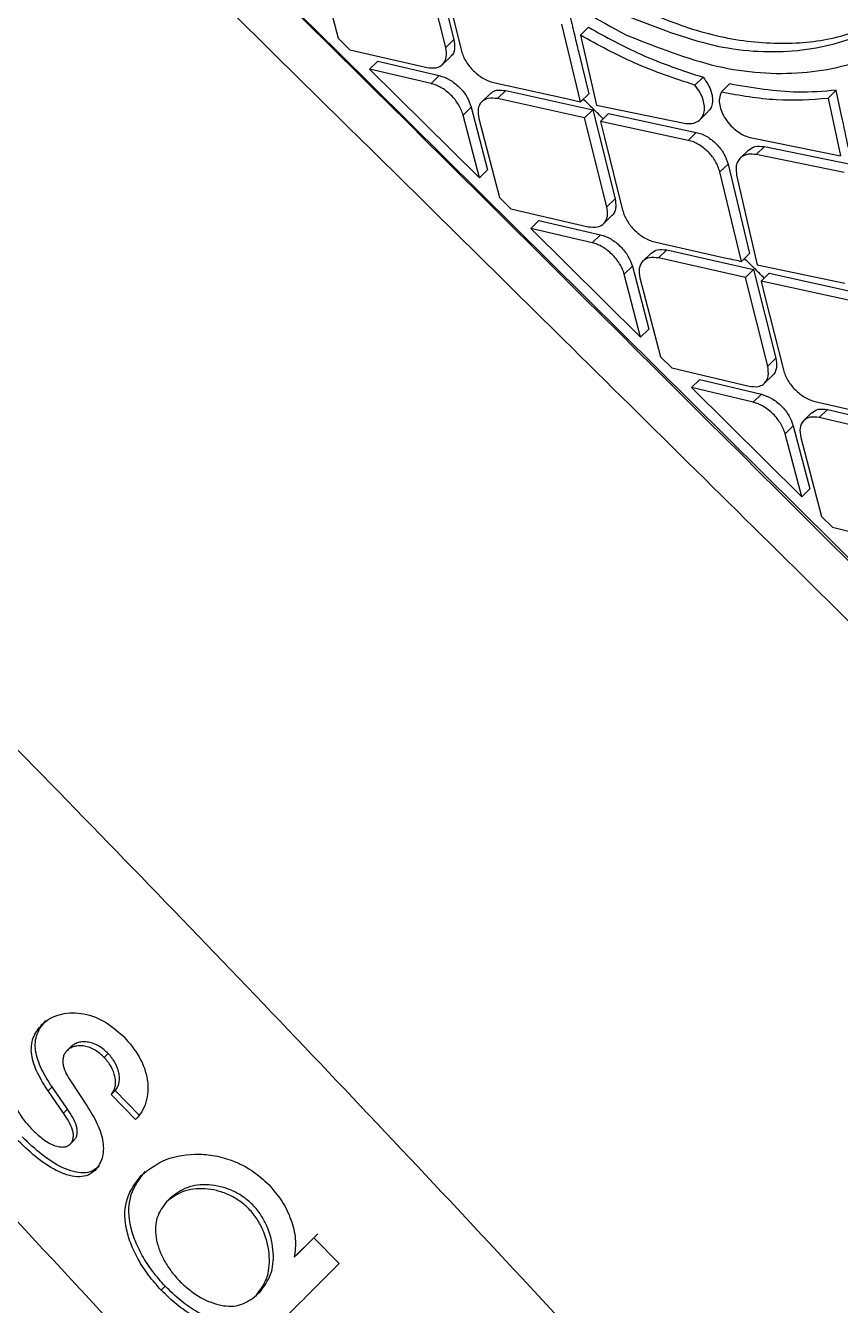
# Model space of a CAD drawing. Extents: x 525 to 613, y 487 to 635.
# Drawn here: x 598.949 to 600.233, y 577.558 to 579.574 of the extents above; entities that cross this region are included whole.
import ezdxf

# ---------------------------------------------------------------- set-up
doc = ezdxf.new("R2010")
doc.units = 0
doc.header["$MEASUREMENT"] = 0
doc.layers.add('1', color=4, linetype='Continuous')
doc.layers.add('STD TEST', color=3, linetype='Continuous')

# ---------------------------------------------------------------- blocks, each defined once
blk = doc.blocks.new('2023 VANGUARD')
at = {"layer": '1', "color": 3, "linetype": 'Continuous', "lineweight": 25}
for p, q in [((30.4806, -13.1577), (28.4039, -11.1212)), ((30.6288, -12.9994), (30.6639, -13.1387)), ((30.4489, -13.0129), (30.4813, -13.1366)), ((30.651, -13.1513), (30.6161, -13.0122)), ((30.6474, -13.0431), (30.6759, -13.1569)), ((30.8636, -13.2369), (30.8341, -13.1145)), ((30.8632, -13.1321), (30.876, -13.1196)), ((30.4813, -13.1366), (30.4998, -13.1549)), ((30.651, -13.1513), (30.6639, -13.1387)), ((30.8632, -13.1321), (30.8886, -13.2424)), ((32.9196, -15.5734), (30.4812, -13.1583)), ((30.4998, -13.1549), (30.6215, -13.1829)), ((30.8602, -13.1577), (30.8764, -13.2244)), ((30.544, -13.1731), (30.5311, -13.1857)), ((30.544, -13.1731), (30.6409, -13.1955)), ((30.6461, -13.178), (30.659, -13.1654)), ((30.5311, -13.1857), (30.7042, -13.3565)), ((30.628, -13.2081), (30.5311, -13.1857)), ((30.628, -13.2081), (30.6409, -13.1955)), ((31.0438, -13.2107), (31.0565, -13.1982)), ((30.7262, -13.2065), (30.8386, -13.2314)), ((30.7327, -13.2319), (30.7455, -13.2193)), ((30.7455, -13.2193), (30.8827, -13.2498)), ((31.0982, -13.2088), (31.0854, -13.2213)), ((31.2537, -13.2312), (31.2664, -13.2187)), ((30.7209, -13.2242), (30.708, -13.2368)), ((30.8699, -13.2624), (30.7327, -13.2319)), ((30.8386, -13.2314), (30.8636, -13.2369)), ((30.8636, -13.2369), (30.8764, -13.2244)), ((30.8886, -13.2424), (31.027, -13.2706)), ((31.2537, -13.2312), (31.273, -13.322)), ((30.6784, -13.2578), (30.6912, -13.2452)), ((30.7042, -13.3565), (30.6784, -13.2578)), ((30.6912, -13.2452), (30.7171, -13.3438)), ((30.7032, -13.2634), (30.7355, -13.3874)), ((30.8699, -13.2624), (30.8827, -13.2498)), ((30.9049, -13.4021), (30.8699, -13.2624)), ((30.8827, -13.2498), (30.9178, -13.3896)), ((30.8949, -13.2679), (30.9077, -13.2553)), ((30.9077, -13.2553), (31.0458, -13.285)), ((31.0519, -13.2649), (31.0647, -13.2524)), ((30.8949, -13.2679), (30.9011, -13.2931)), ((31.033, -13.2976), (30.8949, -13.2679)), ((30.9011, -13.2931), (30.9298, -13.4078)), ((31.033, -13.2976), (31.0458, -13.285)), ((31.1333, -13.2939), (31.273, -13.322)), ((31.128, -13.3131), (31.1153, -13.3256)), ((31.1405, -13.32), (31.1533, -13.3075)), ((31.2787, -13.3481), (31.1405, -13.32)), ((31.1533, -13.3075), (31.2915, -13.3355)), ((30.7042, -13.3565), (30.7171, -13.3438)), ((31.0831, -13.3474), (31.0959, -13.3349)), ((31.0959, -13.3349), (31.1298, -13.4757)), ((31.117, -13.4883), (31.0831, -13.3474)), ((31.1095, -13.3526), (31.1419, -13.4938)), ((30.7355, -13.3874), (30.7537, -13.4054)), ((30.9049, -13.4021), (30.9178, -13.3896)), ((30.7537, -13.4054), (30.8755, -13.4337)), ((30.785, -13.4363), (30.7979, -13.4237)), ((30.7979, -13.4237), (30.8949, -13.4463)), ((30.9, -13.4288), (30.9129, -13.4162)), ((30.785, -13.4363), (30.9582, -13.6076)), ((30.882, -13.4589), (30.785, -13.4363)), ((30.882, -13.4589), (30.8949, -13.4463)), ((30.98, -13.4575), (31.093, -13.483)), ((30.9747, -13.4751), (30.9619, -13.4877)), ((30.9864, -13.4828), (30.9993, -13.4703)), ((31.1232, -13.5138), (30.9864, -13.4828)), ((30.9993, -13.4703), (31.1361, -13.5012)), ((31.117, -13.4883), (31.1298, -13.4757)), ((30.9323, -13.5086), (30.9451, -13.496)), ((30.9451, -13.496), (30.9711, -13.595)), ((31.1232, -13.5138), (31.1361, -13.5012)), ((31.1361, -13.5012), (31.1712, -13.6409)), ((31.1419, -13.4938), (31.2798, -13.5225)), ((30.9582, -13.6076), (30.9323, -13.5086)), ((30.957, -13.5143), (30.9895, -13.6386)), ((31.1584, -13.6535), (31.1232, -13.5138)), ((31.1481, -13.5193), (31.161, -13.5068)), ((31.1481, -13.5193), (31.1541, -13.5436)), ((31.2857, -13.5495), (31.1481, -13.5193)), ((31.161, -13.5068), (31.2985, -13.537)), ((31.1541, -13.5436), (31.1831, -13.6592)), ((30.9711, -13.595), (30.9582, -13.6076)), ((30.9895, -13.6386), (31.0073, -13.6561)), ((31.1584, -13.6535), (31.1712, -13.6409)), ((31.0073, -13.6561), (31.1291, -13.6848)), ((31.0514, -13.6744), (31.0385, -13.687)), ((31.0514, -13.6744), (31.1485, -13.6974)), ((31.1535, -13.6801), (31.1664, -13.6675)), ((31.0385, -13.687), (31.2121, -13.8591)), ((31.1356, -13.71), (31.0385, -13.687)), ((31.1356, -13.71), (31.1485, -13.6974)), ((31.2281, -13.7265), (31.2152, -13.7391)), ((31.2332, -13.709), (31.3469, -13.7352)), ((31.2397, -13.7343), (31.2525, -13.7217)), ((31.2525, -13.7217), (31.3888, -13.7532)), ((31.1858, -13.7598), (31.1987, -13.7472)), ((31.1987, -13.7472), (31.225, -13.8465)), ((31.3759, -13.7658), (31.2397, -13.7343)), ((31.2121, -13.8591), (31.1858, -13.7598)), ((31.2105, -13.7656), (31.2434, -13.8902)), ((31.2121, -13.8591), (31.225, -13.8465)), ((31.2434, -13.8902), (31.2604, -13.9071)), ((31.2604, -13.9071), (31.3822, -13.9364)), ((30.0534, -14.7321), (30.0596, -14.7259)), ((30.1129, -14.742), (30.1191, -14.7358)), ((30.0243, -14.7947), (30.0305, -14.7885)), ((30.0487, -14.8296), (30.0243, -14.7947)), ((30.0549, -14.8234), (30.0305, -14.7885)), ((30.0605, -14.7806), (30.0861, -14.8189)), ((30.1239, -14.8006), (30.1301, -14.7943)), ((30.1685, -14.8337), (30.1301, -14.7943)), ((30.1623, -14.84), (30.1239, -14.8006)), ((30.0487, -14.8296), (30.0549, -14.8234)), ((30.0591, -14.8786), (30.0653, -14.8724)), ((30.211, -14.9694), (30.2172, -14.9632)), ((30.4123, -15.0569), (30.4431, -15.026)), ((30.4185, -15.0507), (30.4494, -15.0197)), ((30.4431, -15.026), (30.4829, -15.0668)), ((30.4123, -15.0569), (30.4185, -15.0507)), ((30.2027, -15.1087), (30.2089, -15.1025)), ((30.3527, -15.1167), (30.3589, -15.1105))]:
    blk.add_line(p, q, dxfattribs=at)
for points, knots in [([(26.8663, -9.7116), (26.937, -9.7812), (27.0812, -9.923), (27.2872, -10.1253), (27.4722, -10.3069), (27.6216, -10.4534), (27.7474, -10.5767), (27.8647, -10.6918), (27.9896, -10.8141), (28.1434, -10.965), (28.3305, -11.1483), (28.5539, -11.3673), (28.7978, -11.6064), (29.1727, -11.974), (29.664, -12.4562), (30.258, -13.0407), (30.9241, -13.6973), (31.6654, -14.4298), (32.3021, -15.0605), (32.756, -15.5099), (33.0391, -15.7902), (33.347, -16.0949), (33.6662, -16.4106), (33.8829, -16.6245), (33.9883, -16.7285)], [0, 0, 0, 0, 0.029767, 0.060688, 0.086611, 0.107534, 0.123455, 0.139475, 0.15683, 0.175896, 0.204115, 0.235405, 0.26976, 0.306593, 0.392938, 0.476282, 0.556631, 0.673578, 0.789035, 0.825555, 0.865273, 0.90861, 0.955567, 1, 1, 1, 1]), ([(30.4801, -13.1596), (30.0519, -12.7402), (29.3937, -12.0955), (28.1959, -10.9459), (27.4291, -10.2133), (26.8949, -9.7029)], [0, 0, 0, 0, 0.360925, 0.55487, 1, 1, 1, 1]), ([(33.089, -17.8555), (32.8469, -17.5345), (32.3652, -16.8957), (31.5863, -15.9847), (30.7889, -15.0999), (29.9669, -14.2414), (29.1318, -13.4082), (28.2861, -12.5963), (27.4201, -11.8141), (26.5231, -11.0565), (25.896, -10.586), (25.5807, -10.3493)], [0, 0, 0, 0, 0.113392, 0.225638, 0.337341, 0.448782, 0.560233, 0.669481, 0.778832, 0.888788, 1, 1, 1, 1]), ([(32.6165, -18.3278), (32.528, -18.1961), (32.3492, -17.9299), (32.0677, -17.5326), (31.7728, -17.1325), (31.4636, -16.7304), (31.1491, -16.3383), (30.7744, -15.8893), (30.3282, -15.3796), (29.7887, -14.7964), (29.285, -14.2806), (28.8367, -13.84), (28.4614, -13.4835), (28.0918, -13.1442), (27.7284, -12.8222), (27.3605, -12.5075), (26.9058, -12.1331), (26.3605, -11.7073), (25.7337, -11.2469), (25.3112, -10.9616), (25.103, -10.821)], [0, 0, 0, 0, 0.0447089, 0.0903487, 0.1369096, 0.1843794, 0.2327447, 0.2779544, 0.3484175, 0.4226792, 0.500679, 0.5505248, 0.5989031, 0.6457948, 0.691185, 0.7350623, 0.7815627, 0.8564232, 0.9292521, 1, 1, 1, 1]), ([(30.9371, -13.1323), (30.89, -13.1071), (30.7959, -13.0566), (30.666, -12.9443), (30.5554, -12.8147), (30.4723, -12.6728), (30.4231, -12.5286), (30.4121, -12.391), (30.4406, -12.2688), (30.5069, -12.1692), (30.6071, -12.0989), (30.7346, -12.0629), (30.8797, -12.0645), (31.0314, -12.1047), (31.1784, -12.1813), (31.3102, -12.2898), (31.4179, -12.4227), (31.4941, -12.571), (31.5346, -12.7238), (31.5374, -12.8699), (31.5028, -12.9985), (31.434, -13.1002), (31.336, -13.1682), (31.2153, -13.197), (31.0795, -13.1885), (30.9845, -13.151), (30.9371, -13.1323)], [0, 0, 0, 0, 0.041607, 0.083241, 0.124868, 0.166463, 0.208051, 0.249701, 0.291426, 0.333201, 0.37497, 0.4167, 0.458391, 0.500024, 0.541607, 0.583193, 0.624799, 0.666416, 0.708056, 0.749714, 0.791382, 0.833124, 0.874939, 0.916728, 0.958401, 1, 1, 1, 1]), ([(30.9387, -13.1022), (30.8945, -13.0786), (30.8059, -13.0314), (30.6839, -12.926), (30.5802, -12.8042), (30.5024, -12.6709), (30.4565, -12.5353), (30.4465, -12.406), (30.4735, -12.2911), (30.5358, -12.1975), (30.6298, -12.1316), (30.7492, -12.0979), (30.8852, -12.0997), (31.0273, -12.1377), (31.1651, -12.2097), (31.2887, -12.3116), (31.3898, -12.4362), (31.4615, -12.5753), (31.4997, -12.7184), (31.5026, -12.8553), (31.4703, -12.9758), (31.4058, -13.0712), (31.3137, -13.1352), (31.2003, -13.1624), (31.0725, -13.1547), (30.9833, -13.1197), (30.9387, -13.1022)], [0, 0, 0, 0, 0.04161, 0.083271, 0.124923, 0.166513, 0.208078, 0.24971, 0.291446, 0.33324, 0.375013, 0.41673, 0.458406, 0.500035, 0.541625, 0.583217, 0.624828, 0.666452, 0.708096, 0.749746, 0.791398, 0.83314, 0.874969, 0.916762, 0.958421, 1, 1, 1, 1]), ([(30.9524, -13.089), (30.9859, -13.1028), (31.0529, -13.1303), (31.1511, -13.1467), (31.2433, -13.1438), (31.325, -13.1187), (31.3796, -13.0896), (31.4015, -13.0642), (31.4051, -13.06)], [0, 0, 0, 0, 0.192746, 0.385519, 0.577624, 0.769673, 0.961658, 1, 1, 1, 1]), ([(30.8469, -13.102), (30.8493, -13.1124), (30.8538, -13.131), (30.8582, -13.1495), (30.8602, -13.1577)], [0, 0, 0, 0, 0.56, 1, 1, 1, 1]), ([(30.876, -13.1196), (30.9035, -13.1347), (30.9635, -13.1675), (31.0239, -13.1875), (31.0565, -13.1982)], [0, 0, 0, 0, 0.458899, 1, 1, 1, 1]), ([(30.6639, -13.1387), (30.6646, -13.1437), (30.666, -13.1537), (30.663, -13.163), (30.6591, -13.165), (30.6588, -13.1652)], [0, 0, 0, 0, 0.483533, 0.967066, 1, 1, 1, 1]), ([(31.0438, -13.2107), (31.0118, -13.2002), (30.9516, -13.1802), (30.8915, -13.1475), (30.8632, -13.1321)], [0, 0, 0, 0, 0.529629, 1, 1, 1, 1]), ([(33.9893, -16.6933), (33.9889, -16.6929), (33.9856, -16.6895), (33.9746, -16.6784), (33.9354, -16.6386), (33.7891, -16.4902), (33.2206, -15.9119), (32.0987, -14.7662), (31.072, -13.7471), (30.4807, -13.1602)], [0, 0, 0, 0, 0.000353, 0.002828, 0.009436, 0.033986, 0.128384, 0.498019, 1, 1, 1, 1]), ([(30.6215, -13.1829), (30.6266, -13.1835), (30.6367, -13.1846), (30.6475, -13.1782), (30.6533, -13.1669), (30.6518, -13.1565), (30.651, -13.1513)], [0, 0, 0, 0, 0.249844, 0.499834, 0.74996, 1, 1, 1, 1]), ([(30.6759, -13.1569), (30.6768, -13.1597), (30.6785, -13.1653), (30.6843, -13.1762), (30.6944, -13.1888), (30.7071, -13.1987), (30.718, -13.2042), (30.7234, -13.2058), (30.7262, -13.2065)], [0, 0, 0, 0, 0.131232, 0.258489, 0.500196, 0.740951, 0.8683, 1, 1, 1, 1]), ([(30.6409, -13.1955), (30.6463, -13.1973), (30.6571, -13.2009), (30.6727, -13.2133), (30.6854, -13.2289), (30.6893, -13.2397), (30.6912, -13.2452)], [0, 0, 0, 0, 0.25128, 0.501351, 0.750745, 1, 1, 1, 1]), ([(31.0565, -13.1982), (31.0593, -13.2018), (31.0648, -13.2091), (31.0697, -13.2209), (31.072, -13.2324), (31.071, -13.2418), (31.0684, -13.2487), (31.0653, -13.2511), (31.0642, -13.2519)], [0, 0, 0, 0, 0.187103, 0.378187, 0.55926, 0.75631, 0.907335, 1, 1, 1, 1]), ([(30.6784, -13.2578), (30.6775, -13.255), (30.6758, -13.2495), (30.6699, -13.2386), (30.6617, -13.2283), (30.6515, -13.2194), (30.6415, -13.2127), (30.633, -13.2096), (30.6285, -13.2083), (30.628, -13.2081)], [0, 0, 0, 0, 0.129964, 0.256743, 0.499873, 0.624643, 0.773325, 0.973901, 1, 1, 1, 1]), ([(30.721, -13.2243), (30.7227, -13.2229), (30.726, -13.2201), (30.7341, -13.2178), (30.7412, -13.2187), (30.7455, -13.2193)], [0, 0, 0, 0, 0.281129, 0.560644, 1, 1, 1, 1]), ([(31.027, -13.2706), (31.0302, -13.271), (31.0374, -13.2719), (31.0474, -13.2692), (31.0544, -13.263), (31.0583, -13.2545), (31.0592, -13.2449), (31.057, -13.2334), (31.052, -13.2217), (31.0465, -13.2144), (31.0438, -13.2107)], [0, 0, 0, 0, 0.108489, 0.249916, 0.40166, 0.499604, 0.630753, 0.750077, 0.876188, 1, 1, 1, 1]), ([(31.0854, -13.2213), (31.0841, -13.2246), (31.0817, -13.2307), (31.0824, -13.2418), (31.0857, -13.253), (31.0918, -13.2643), (31.1002, -13.2747), (31.1102, -13.2835), (31.1215, -13.2905), (31.1293, -13.2927), (31.1333, -13.2939)], [0, 0, 0, 0, 0.141437, 0.261739, 0.376845, 0.503484, 0.625326, 0.742684, 0.867288, 1, 1, 1, 1]), ([(31.2664, -13.2187), (31.2464, -13.2204), (31.1928, -13.2249), (31.1346, -13.215), (31.0982, -13.2088)], [0, 0, 0, 0, 0.374222, 1, 1, 1, 1]), ([(31.2858, -13.3095), (31.2822, -13.2926), (31.2757, -13.2624), (31.2692, -13.232), (31.2664, -13.2187)], [0, 0, 0, 0, 0.56, 1, 1, 1, 1]), ([(30.7327, -13.2319), (30.7276, -13.2313), (30.7174, -13.2302), (30.7066, -13.2366), (30.7008, -13.2479), (30.7024, -13.2582), (30.7031, -13.2634)], [0, 0, 0, 0, 0.249782, 0.499747, 0.749895, 1, 1, 1, 1]), ([(30.8992, -13.2636), (30.8941, -13.2586), (30.8837, -13.2483), (30.8732, -13.238), (30.8679, -13.2327)], [0, 0, 0, 0, 0.489884, 1, 1, 1, 1]), ([(31.0831, -13.3474), (31.0812, -13.3418), (31.0774, -13.3307), (31.0649, -13.3151), (31.0522, -13.3053), (31.0412, -13.2998), (31.0357, -13.2983), (31.033, -13.2976)], [0, 0, 0, 0, 0.252758, 0.499551, 0.742689, 0.869699, 1, 1, 1, 1]), ([(31.0458, -13.285), (31.0485, -13.2857), (31.054, -13.2872), (31.0651, -13.2927), (31.0781, -13.3028), (31.0904, -13.3185), (31.0941, -13.3294), (31.0959, -13.3349)], [0, 0, 0, 0, 0.128522, 0.2561, 0.507315, 0.755191, 1, 1, 1, 1]), ([(31.1405, -13.32), (31.1363, -13.3195), (31.1292, -13.3187), (31.1206, -13.3214), (31.1144, -13.3257), (31.1104, -13.3321), (31.1079, -13.3408), (31.1089, -13.3481), (31.1095, -13.3526)], [0, 0, 0, 0, 0.206496, 0.342393, 0.49979, 0.653162, 0.787791, 1, 1, 1, 1]), ([(31.1282, -13.3132), (31.1314, -13.3108), (31.138, -13.3058), (31.1481, -13.3069), (31.1533, -13.3075)], [0, 0, 0, 0, 0.485443, 1, 1, 1, 1]), ([(30.8755, -13.4337), (30.8805, -13.4342), (30.8907, -13.4354), (30.9014, -13.4291), (30.9072, -13.4178), (30.9057, -13.4074), (30.9049, -13.4021)], [0, 0, 0, 0, 0.249843, 0.499839, 0.749979, 1, 1, 1, 1]), ([(30.9178, -13.3896), (30.9185, -13.3941), (30.9198, -13.4015), (30.9174, -13.4099), (30.9152, -13.4145), (30.913, -13.416), (30.9128, -13.4161)], [0, 0, 0, 0, 0.420487, 0.679829, 0.971369, 1, 1, 1, 1]), ([(30.9298, -13.4078), (30.9306, -13.4106), (30.9323, -13.4162), (30.9382, -13.4271), (30.9482, -13.4398), (30.9609, -13.4496), (30.9717, -13.4552), (30.9772, -13.4567), (30.98, -13.4575)], [0, 0, 0, 0, 0.130991, 0.258171, 0.500206, 0.740626, 0.868055, 1, 1, 1, 1]), ([(30.9323, -13.5086), (30.9314, -13.5058), (30.9297, -13.5003), (30.9238, -13.4894), (30.9137, -13.4767), (30.901, -13.4668), (30.8902, -13.4612), (30.8848, -13.4597), (30.882, -13.4589)], [0, 0, 0, 0, 0.1298147, 0.2565981, 0.5002101, 0.7422735, 0.8692862, 1, 1, 1, 1]), ([(30.8949, -13.4463), (30.9003, -13.4481), (30.9111, -13.4517), (30.9267, -13.4642), (30.9393, -13.4798), (30.9432, -13.4906), (30.9451, -13.496)], [0, 0, 0, 0, 0.252367, 0.502787, 0.751811, 1, 1, 1, 1]), ([(30.9864, -13.4828), (30.9813, -13.4823), (30.9712, -13.4811), (30.9605, -13.4875), (30.9547, -13.4988), (30.9562, -13.5091), (30.957, -13.5143)], [0, 0, 0, 0, 0.249786, 0.499751, 0.749909, 1, 1, 1, 1]), ([(30.9749, -13.4753), (30.9779, -13.473), (30.9843, -13.4682), (30.9942, -13.4696), (30.9993, -13.4703)], [0, 0, 0, 0, 0.482337, 1, 1, 1, 1]), ([(31.093, -13.483), (31.0975, -13.484), (31.1055, -13.4857), (31.1135, -13.4875), (31.117, -13.4883)], [0, 0, 0, 0, 0.56, 1, 1, 1, 1]), ([(31.153, -13.5146), (31.1479, -13.5095), (31.1374, -13.4992), (31.127, -13.4889), (31.1217, -13.4837)], [0, 0, 0, 0, 0.491104, 1, 1, 1, 1]), ([(31.1712, -13.6409), (31.172, -13.6455), (31.1732, -13.6529), (31.1708, -13.6612), (31.1686, -13.6658), (31.1665, -13.6672), (31.1663, -13.6674)], [0, 0, 0, 0, 0.423581, 0.682869, 0.973285, 1, 1, 1, 1]), ([(31.1291, -13.6848), (31.1341, -13.6854), (31.141, -13.6863), (31.149, -13.6836), (31.1556, -13.679), (31.1606, -13.669), (31.1591, -13.6587), (31.1584, -13.6535)], [0, 0, 0, 0, 0.249565, 0.339844, 0.500377, 0.750258, 1, 1, 1, 1]), ([(31.1831, -13.6592), (31.184, -13.662), (31.1857, -13.6675), (31.1915, -13.6785), (31.2015, -13.6912), (31.2142, -13.701), (31.225, -13.7067), (31.2304, -13.7082), (31.2332, -13.709)], [0, 0, 0, 0, 0.130735, 0.257819, 0.500174, 0.740289, 0.867803, 1, 1, 1, 1]), ([(31.1485, -13.6974), (31.1539, -13.6992), (31.1647, -13.7029), (31.1804, -13.7155), (31.1929, -13.731), (31.1968, -13.7418), (31.1987, -13.7472)], [0, 0, 0, 0, 0.253444, 0.504195, 0.752845, 1, 1, 1, 1]), ([(31.1858, -13.7598), (31.185, -13.757), (31.1832, -13.7515), (31.1774, -13.7407), (31.1692, -13.7303), (31.159, -13.7214), (31.1491, -13.7147), (31.1406, -13.7115), (31.1361, -13.7102), (31.1356, -13.71)], [0, 0, 0, 0, 0.129507, 0.256126, 0.499854, 0.624501, 0.773195, 0.973727, 1, 1, 1, 1]), ([(31.2282, -13.7267), (31.2313, -13.7244), (31.2376, -13.7196), (31.2475, -13.721), (31.2525, -13.7217)], [0, 0, 0, 0, 0.482337, 1, 1, 1, 1]), ([(31.2397, -13.7343), (31.2346, -13.7337), (31.2245, -13.7325), (31.2138, -13.7388), (31.2081, -13.7501), (31.2097, -13.7604), (31.2105, -13.7656)], [0, 0, 0, 0, 0.249779, 0.499757, 0.749934, 1, 1, 1, 1]), ([(29.1292, -14.3048), (29.4256, -14.6058), (30.0184, -15.2078), (30.5757, -15.8428), (30.8544, -16.1603)], [0, 0, 0, 0, 0.499996, 1, 1, 1, 1]), ([(30.0147, -14.6902), (30.0186, -14.6869), (30.0264, -14.6803), (30.0415, -14.6742), (30.0582, -14.6714), (30.082, -14.6724), (30.1132, -14.6829), (30.1335, -14.7004), (30.1437, -14.7092)], [0, 0, 0, 0, 0.125882, 0.25115, 0.376045, 0.500728, 0.749011, 1, 1, 1, 1]), ([(30.0243, -14.7947), (30.0184, -14.7855), (30.0068, -14.767), (29.9981, -14.7423), (29.9976, -14.7238), (30.0014, -14.7067), (30.0093, -14.6968), (30.0147, -14.6902)], [0, 0, 0, 0, 0.251783, 0.500072, 0.624344, 0.748695, 1, 1, 1, 1]), ([(30.0305, -14.7885), (30.0247, -14.7792), (30.0131, -14.7608), (30.0043, -14.7361), (30.0038, -14.7176), (30.0076, -14.7005), (30.0156, -14.6906), (30.0209, -14.684)], [0, 0, 0, 0, 0.251783, 0.500072, 0.624344, 0.748695, 1, 1, 1, 1]), ([(30.1437, -14.7092), (30.1525, -14.7195), (30.17, -14.74), (30.181, -14.7716), (30.1823, -14.7959), (30.179, -14.8129), (30.1725, -14.8281), (30.1657, -14.836), (30.1623, -14.84)], [0, 0, 0, 0, 0.250121, 0.498624, 0.623907, 0.748542, 0.873827, 1, 1, 1, 1]), ([(30.0534, -14.7321), (30.0522, -14.7336), (30.0497, -14.7365), (30.0479, -14.7421), (30.0473, -14.7483), (30.0484, -14.757), (30.0526, -14.7682), (30.0579, -14.7764), (30.0605, -14.7806)], [0, 0, 0, 0, 0.125625, 0.250582, 0.375568, 0.500489, 0.749031, 1, 1, 1, 1]), ([(30.1129, -14.742), (30.1082, -14.7378), (30.1012, -14.7315), (30.0902, -14.7264), (30.0818, -14.724), (30.0735, -14.7234), (30.0658, -14.7246), (30.0588, -14.7274), (30.0552, -14.7305), (30.0534, -14.7321)], [0, 0, 0, 0, 0.249141, 0.373938, 0.498554, 0.623725, 0.748685, 0.874113, 1, 1, 1, 1]), ([(30.1191, -14.7358), (30.1144, -14.7316), (30.1074, -14.7253), (30.0964, -14.7202), (30.088, -14.7178), (30.0797, -14.7172), (30.072, -14.7184), (30.065, -14.7212), (30.0614, -14.7243), (30.0596, -14.7259)], [0, 0, 0, 0, 0.2491409, 0.373938, 0.4985542, 0.6237251, 0.7486846, 0.8741126, 1, 1, 1, 1]), ([(30.1239, -14.8006), (30.1253, -14.7987), (30.1281, -14.7951), (30.1303, -14.7881), (30.1309, -14.7804), (30.1295, -14.7696), (30.1244, -14.7558), (30.1167, -14.7466), (30.1129, -14.742)], [0, 0, 0, 0, 0.125132, 0.250079, 0.375347, 0.500699, 0.750326, 1, 1, 1, 1]), ([(30.1301, -14.7943), (30.1315, -14.7925), (30.1343, -14.7889), (30.1365, -14.7819), (30.1371, -14.7742), (30.1357, -14.7634), (30.1306, -14.7496), (30.123, -14.7404), (30.1191, -14.7358)], [0, 0, 0, 0, 0.1251322, 0.2500789, 0.3753472, 0.5006993, 0.7503263, 1, 1, 1, 1]), ([(29.9756, -14.7888), (29.9743, -14.7906), (29.9715, -14.7943), (29.97, -14.8018), (29.9706, -14.8101), (29.9742, -14.822), (29.9827, -14.8373), (29.9924, -14.8481), (29.9972, -14.8535)], [0, 0, 0, 0, 0.125201, 0.250172, 0.3753, 0.500711, 0.750261, 1, 1, 1, 1]), ([(30.0591, -14.8786), (30.0602, -14.8773), (30.0624, -14.8747), (30.0641, -14.8694), (30.0644, -14.8632), (30.0626, -14.8543), (30.0575, -14.8427), (30.0516, -14.834), (30.0487, -14.8296)], [0, 0, 0, 0, 0.125279, 0.250079, 0.375087, 0.500396, 0.749665, 1, 1, 1, 1]), ([(30.0653, -14.8724), (30.0664, -14.8711), (30.0686, -14.8685), (30.0703, -14.8632), (30.0706, -14.857), (30.0688, -14.8481), (30.0637, -14.8365), (30.0578, -14.8278), (30.0549, -14.8234)], [0, 0, 0, 0, 0.125279, 0.250079, 0.375087, 0.500396, 0.749665, 1, 1, 1, 1]), ([(30.0861, -14.8189), (30.0918, -14.8282), (30.1031, -14.8465), (30.111, -14.871), (30.1118, -14.8889), (30.1091, -14.9054), (30.1027, -14.9141), (30.0983, -14.9199)], [0, 0, 0, 0, 0.251026, 0.498917, 0.623579, 0.748543, 1, 1, 1, 1]), ([(29.9972, -14.8535), (30.0022, -14.8584), (30.0123, -14.8683), (30.0266, -14.8779), (30.0381, -14.8824), (30.0463, -14.8835), (30.0537, -14.8826), (30.0573, -14.88), (30.0591, -14.8786)], [0, 0, 0, 0, 0.25095, 0.499252, 0.624726, 0.749996, 0.87464, 1, 1, 1, 1]), ([(30.0983, -14.9199), (30.0949, -14.9227), (30.088, -14.9282), (30.074, -14.9308), (30.0582, -14.9287), (30.0361, -14.9204), (30.0076, -14.9026), (29.9875, -14.8831), (29.9774, -14.8734)], [0, 0, 0, 0, 0.125632, 0.250272, 0.375166, 0.501024, 0.749758, 1, 1, 1, 1]), ([(30.1046, -14.9137), (30.1011, -14.9165), (30.0942, -14.922), (30.0802, -14.9246), (30.0644, -14.9225), (30.0423, -14.9142), (30.0139, -14.8964), (29.9937, -14.8769), (29.9836, -14.8671)], [0, 0, 0, 0, 0.125632, 0.250272, 0.375166, 0.501024, 0.749758, 1, 1, 1, 1]), ([(30.171, -14.9279), (30.1831, -14.9185), (30.2074, -14.8996), (30.2528, -14.8927), (30.2912, -14.8968), (30.3203, -14.9058), (30.3483, -14.9207), (30.3641, -14.9351), (30.3721, -14.9424)], [0, 0, 0, 0, 0.2497593, 0.4988288, 0.6241217, 0.7490662, 0.8743209, 1, 1, 1, 1]), ([(30.2027, -15.1087), (30.1958, -15.1009), (30.1821, -15.0854), (30.1658, -15.0601), (30.1537, -15.0345), (30.1442, -15.0012), (30.1452, -14.962), (30.1624, -14.9393), (30.171, -14.9279)], [0, 0, 0, 0, 0.125719, 0.250854, 0.37588, 0.500743, 0.749096, 1, 1, 1, 1]), ([(30.2089, -15.1025), (30.202, -15.0947), (30.1883, -15.0792), (30.1721, -15.0539), (30.1599, -15.0283), (30.1504, -14.995), (30.1515, -14.9558), (30.1686, -14.9331), (30.1772, -14.9217)], [0, 0, 0, 0, 0.125719, 0.250854, 0.37588, 0.500743, 0.749096, 1, 1, 1, 1]), ([(30.3527, -15.1167), (30.3588, -15.1084), (30.371, -15.092), (30.375, -15.0558), (30.368, -15.0234), (30.3556, -14.9988), (30.343, -14.9819), (30.327, -14.968), (30.3089, -14.9578), (30.29, -14.9512), (30.265, -14.9476), (30.2353, -14.9511), (30.2191, -14.9633), (30.211, -14.9694)], [0, 0, 0, 0, 0.124861, 0.249326, 0.374407, 0.436717, 0.498901, 0.561112, 0.623652, 0.686706, 0.74969, 0.874546, 1, 1, 1, 1]), ([(30.3589, -15.1105), (30.3651, -15.1022), (30.3773, -15.0857), (30.3812, -15.0496), (30.3742, -15.0172), (30.3618, -14.9926), (30.3492, -14.9757), (30.3332, -14.9618), (30.3152, -14.9516), (30.2962, -14.945), (30.2712, -14.9413), (30.2416, -14.9449), (30.2254, -14.9571), (30.2172, -14.9632)], [0, 0, 0, 0, 0.124861, 0.249326, 0.374407, 0.436717, 0.498901, 0.561112, 0.623652, 0.686706, 0.74969, 0.874546, 1, 1, 1, 1]), ([(30.3721, -14.9424), (30.3794, -14.9508), (30.3939, -14.9677), (30.408, -14.9974), (30.4157, -15.0282), (30.4135, -15.0473), (30.4123, -15.0569)], [0, 0, 0, 0, 0.25235, 0.50275, 0.750668, 1, 1, 1, 1]), ([(30.211, -14.9694), (30.2052, -14.9772), (30.1936, -14.9927), (30.1926, -15.02), (30.1985, -15.043), (30.2063, -15.0606), (30.2171, -15.0778), (30.2305, -15.0938), (30.2459, -15.1077), (30.2624, -15.1192), (30.2796, -15.1278), (30.3022, -15.1346), (30.3294, -15.1343), (30.3449, -15.1225), (30.3527, -15.1167)], [0, 0, 0, 0, 0.12499, 0.249364, 0.312143, 0.374762, 0.437131, 0.499404, 0.561771, 0.624289, 0.687076, 0.750133, 0.874832, 1, 1, 1, 1]), ([(30.4829, -15.0668), (30.4521, -15.0976), (30.3905, -15.1594), (30.3449, -15.2053), (30.322, -15.2282)], [0, 0, 0, 0, 0.498859, 1, 1, 1, 1]), ([(30.3054, -15.1641), (30.2971, -15.1636), (30.2806, -15.1625), (30.2535, -15.1501), (30.2268, -15.1323), (30.2107, -15.1166), (30.2027, -15.1087)], [0, 0, 0, 0, 0.2490933, 0.4975589, 0.7481941, 1, 1, 1, 1]), ([(30.3117, -15.1579), (30.3034, -15.1574), (30.2868, -15.1563), (30.2597, -15.1439), (30.2331, -15.126), (30.2169, -15.1103), (30.2089, -15.1025)], [0, 0, 0, 0, 0.249093, 0.497559, 0.748194, 1, 1, 1, 1])]:
    blk.add_open_spline(points, degree=3, knots=knots, dxfattribs=at)
blk.add_open_spline([(31.0854, -13.2213), (31.1146, -13.2265), (31.1729, -13.2369), (31.2268, -13.2331), (31.2537, -13.2312)], degree=3, dxfattribs=at)
blk = doc.blocks.new('2026 Vanguard')
at = {"layer": 'STD TEST', "color": 1}
blk.add_blockref('2023 VANGUARD', (44.1613, 88.209), dxfattribs=at)

msp = doc.modelspace()

# ---------------------------------------------------------------- block references
at = {"layer": '1'}
msp.add_blockref('2026 Vanguard', (524.7985, 504.4821), dxfattribs=at)

doc.saveas('drawing.dxf')
